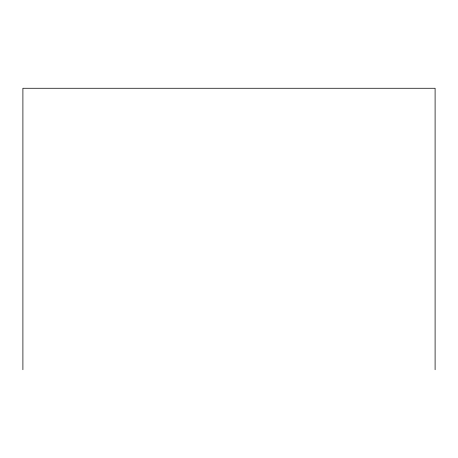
<?xml version="1.0" encoding="UTF-8"?>
<svg xmlns="http://www.w3.org/2000/svg" width="458" height="458" viewBox="0 0 458 458"><rect width="100%" height="100%" fill="white"/><g stroke="black" fill="none" stroke-linecap="round" stroke-linejoin="round"><path stroke-width="0.69" d="M435.1 369.732L435.1 88.268L22.9 88.268L22.9 369.732"/></g></svg>
